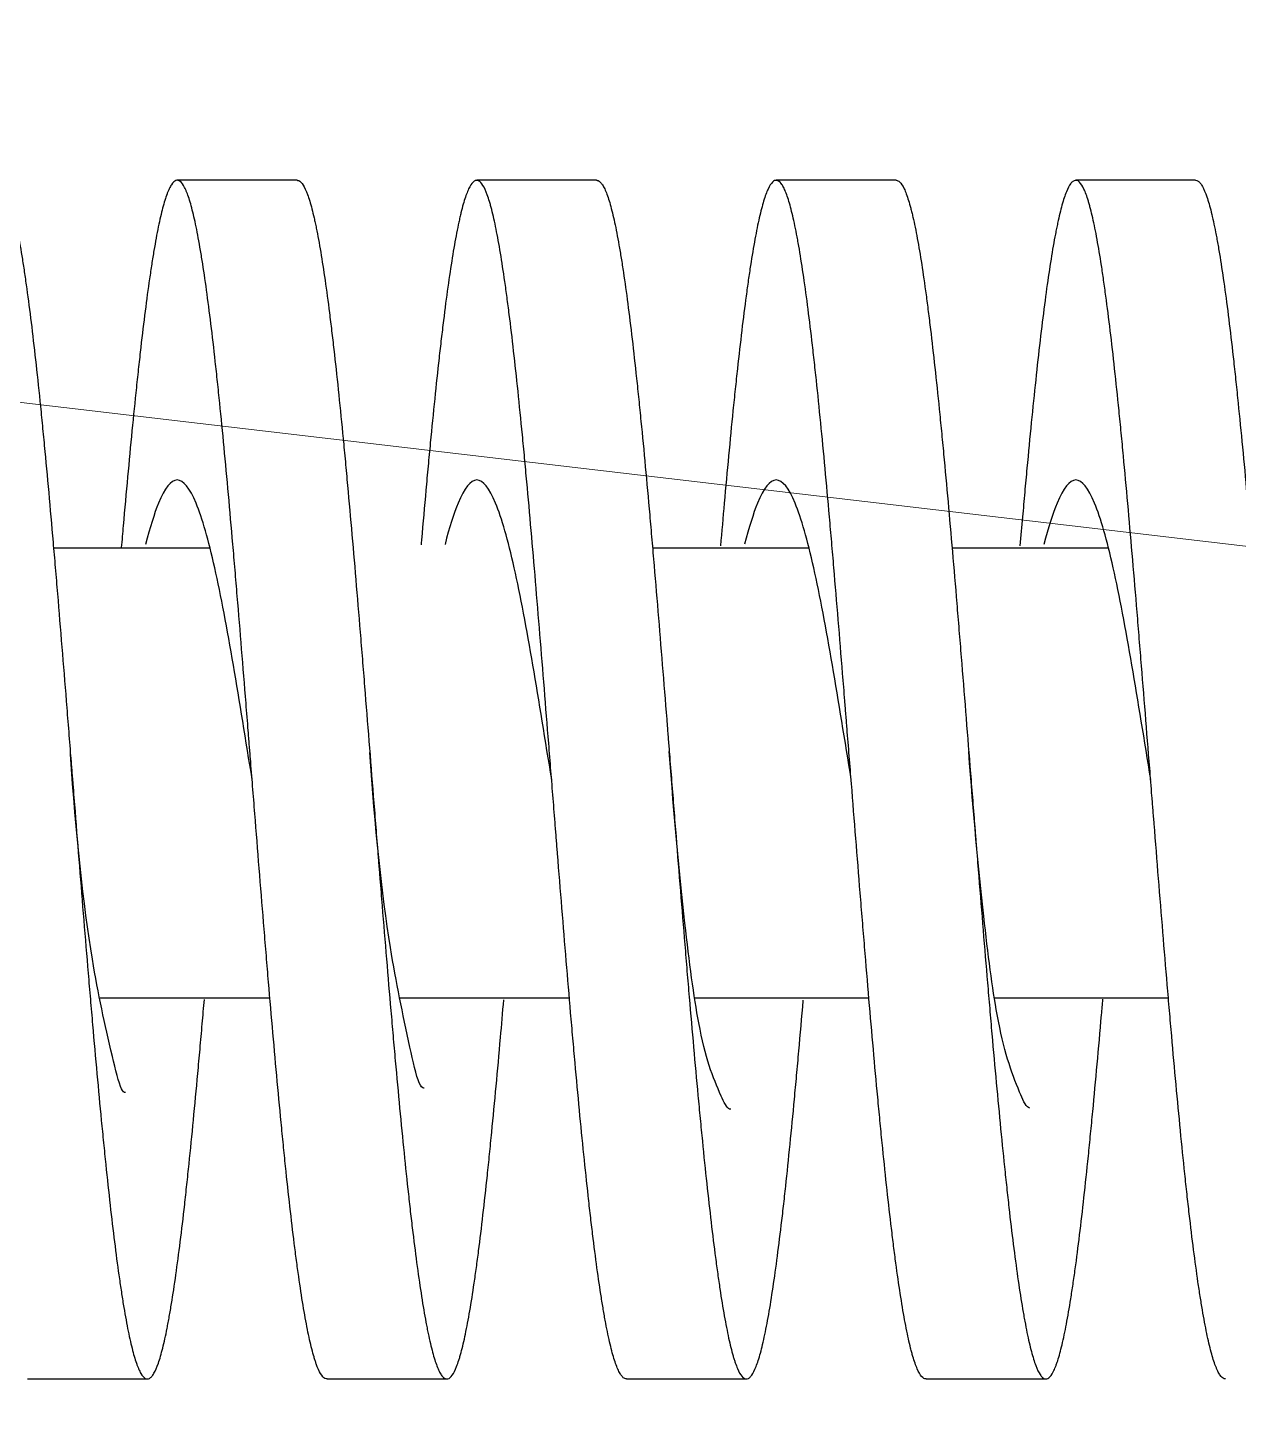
# Model space of a CAD drawing. Header units: millimetres. Extents: x 0 to 1749, y -46 to 1352.
# Drawn here: x 207.74 to 223.91, y 1000.57 to 1018.91 of the extents above; entities that cross this region are included whole.
import ezdxf

# ---------------------------------------------------------------- set-up
doc = ezdxf.new("R2010")
doc.units = ezdxf.units.MM
doc.layers.add('1', color=7, linetype='Continuous', true_color=0xffffff)
doc.styles.get("Standard").update_dxf_attribs({"font": 'SimSun.ttf', "height": 20})
doc.dimstyles.get("Standard").update_dxf_attribs({"dimtxt": 5, "dimasz": 0.18, "dimexe": 0.18, "dimexo": 0.0625, "dimgap": 0.09, "dimtad": 0, "dimtih": 1, "dimtoh": 1, "dimdec": 4, "dimzin": 0, "dimdsep": 46, "dimtxsty": 'Standard', "dimcen": 0.09, "dimclrt": 1, "dimadec": 0, "dimazin": 0, "dimtfac": 1, "dimtdec": 4, "dimtofl": 0, "dimtmove": 0, "dimatfit": 3, "dimfxl": 0, "dimtolj": 1, "dimtzin": 0, "dimarcsym": 0})

msp = doc.modelspace()

# ---------------------------------------------------------------- linework, layer by layer
at = {"layer": '1', "color": 7, "linetype": 'Continuous', "lineweight": 30}
for p, q in [((211.33982, 1016.86714), (209.7388, 1016.86714)), ((215.33972, 1016.86714), (213.7387, 1016.86714)), ((219.33959, 1016.86714), (217.73896, 1016.86714)), ((223.33984, 1016.86714), (221.73858, 1016.86714)), ((210.16398, 1011.95624), (208.08532, 1011.95624)), ((218.16441, 1011.95624), (216.08745, 1011.95624)), ((222.1642, 1011.95624), (220.08383, 1011.95624)), ((208.71121, 1005.95624), (210.97978, 1005.95624)), ((212.71782, 1005.95624), (214.97786, 1005.95624)), ((216.658, 1005.95624), (218.98021, 1005.95624)), ((220.65949, 1005.95624), (222.97659, 1005.95624)), ((207.73858, 1000.86714), (209.33986, 1000.86714)), ((211.73906, 1000.86714), (213.33951, 1000.86714)), ((215.73864, 1000.86714), (217.33991, 1000.86714)), ((219.73899, 1000.86714), (221.33957, 1000.86714))]:
    msp.add_line(p, q, dxfattribs=at)
for points, knots in [([(207.33942, 1016.86714), (207.35203, 1016.86722), (207.38405, 1016.85543), (207.41611, 1016.81334), (207.44543, 1016.75801), (207.45523, 1016.73672), (207.46998, 1016.70045), (207.47491, 1016.68762), (207.48476, 1016.66061), (207.48967, 1016.64643), (207.5142, 1016.57218), (207.5337, 1016.50212), (207.57262, 1016.34121), (207.59204, 1016.25036), (207.63096, 1016.04787), (207.65046, 1015.93623), (207.67498, 1015.78337), (207.67989, 1015.75213), (207.68974, 1015.6883), (207.69467, 1015.6557), (207.70942, 1015.5564), (207.71922, 1015.48802), (207.74854, 1015.27645), (207.78745, 1014.97727), (207.82631, 1014.64449), (207.8653, 1014.29478), (207.88486, 1014.11146), (207.9095, 1013.87139), (207.91442, 1013.82296), (207.92424, 1013.72545), (207.93896, 1013.57812), (207.9536, 1013.42763), (207.98285, 1013.1225), (208.0217, 1012.70458), (208.0606, 1012.26476), (208.08993, 1011.92656), (208.09972, 1011.81243), (208.11447, 1011.63912), (208.1194, 1011.58092), (208.12925, 1011.46416), (208.13417, 1011.40565), (208.15871, 1011.11248), (208.17821, 1010.87594), (208.21712, 1010.39897), (208.23654, 1010.15854), (208.27544, 1009.6738), (208.29494, 1009.42949), (208.31945, 1009.12163), (208.32437, 1009.05994), (208.33421, 1008.93629), (208.33914, 1008.87429), (208.3539, 1008.68883), (208.36371, 1008.56565), (208.39304, 1008.19753), (208.43196, 1007.71039), (208.4708, 1007.23055), (208.50977, 1006.75439), (208.52932, 1006.51816), (208.55395, 1006.22526), (208.55888, 1006.16687), (208.56871, 1006.05093), (208.58343, 1005.87805), (208.59809, 1005.70828), (208.62735, 1005.37281), (208.66621, 1004.93636), (208.7051, 1004.52143), (208.7344, 1004.21844), (208.74419, 1004.11881), (208.75893, 1003.97145), (208.76385, 1003.92265), (208.77371, 1003.82589), (208.77863, 1003.77805), (208.80318, 1003.54154), (208.82269, 1003.36091), (208.86162, 1003.01634), (208.90046, 1002.68848), (208.93943, 1002.39399), (208.96394, 1002.22061), (208.96885, 1002.18647), (208.97868, 1002.11927), (208.98361, 1002.08616), (208.99838, 1001.98892), (209.00819, 1001.92677), (209.03753, 1001.74823), (209.057, 1001.63972), (209.09589, 1001.44336), (209.11531, 1001.3555), (209.15428, 1001.20058), (209.17383, 1001.13352), (209.19844, 1001.0631), (209.20337, 1001.04969), (209.2132, 1001.02436), (209.22792, 1000.98853), (209.24258, 1000.95915), (209.27184, 1000.90884), (209.3107, 1000.86429), (209.34959, 1000.86434), (209.37889, 1000.88135), (209.38868, 1000.88985), (209.40341, 1000.90692), (209.40833, 1000.91333), (209.41819, 1000.92761), (209.42311, 1000.93545), (209.44767, 1000.97813), (209.46718, 1001.02333), (209.50611, 1001.13525), (209.52552, 1001.20197), (209.56443, 1001.35688), (209.58391, 1001.44506), (209.60842, 1001.56902), (209.61332, 1001.59449), (209.62316, 1001.64684), (209.62809, 1001.67374), (209.64286, 1001.75627), (209.65267, 1001.81366), (209.68203, 1001.99277), (209.72096, 1002.25008), (209.75979, 1002.54367), (209.79875, 1002.85549), (209.8183, 1003.02052), (209.8429, 1003.23855), (209.84784, 1003.28278), (209.85768, 1003.37197), (209.87241, 1003.50701), (209.88707, 1003.64574), (209.91634, 1003.92805), (209.95521, 1004.31739), (209.99408, 1004.73224), (210.02337, 1005.05307), (210.03316, 1005.16164), (210.04789, 1005.32695), (210.0528, 1005.38246), (210.06266, 1005.49432), (210.06759, 1005.55057), (210.08194, 1005.71524), (210.09134, 1005.82422), (210.10073, 1005.93391)], [0, 0, 0, 0, 0.01374984, 0.03496864, 0.03496864, 0.04557805, 0.04557805, 0.05088275, 0.05088275, 0.05618745, 0.05618745, 0.07740626, 0.07740626, 0.09862507, 0.09862507, 0.11984387, 0.11984387, 0.12514858, 0.12514858, 0.13045328, 0.13045328, 0.14106268, 0.14106268, 0.16228149, 0.1835003, 0.1835003, 0.2047191, 0.2047191, 0.21002381, 0.21002381, 0.21532851, 0.22593791, 0.22593791, 0.24715672, 0.26837553, 0.26837553, 0.27898493, 0.27898493, 0.28428963, 0.28428963, 0.28959433, 0.28959433, 0.31081314, 0.31081314, 0.33203195, 0.33203195, 0.35325076, 0.35325076, 0.35855546, 0.35855546, 0.36386016, 0.36386016, 0.37446957, 0.37446957, 0.39568837, 0.41690718, 0.41690718, 0.43812599, 0.43812599, 0.44343069, 0.44343069, 0.44873539, 0.4593448, 0.4593448, 0.4805636, 0.50178241, 0.50178241, 0.51239181, 0.51239181, 0.51769652, 0.51769652, 0.52300122, 0.52300122, 0.54422003, 0.54422003, 0.56543883, 0.58665764, 0.58665764, 0.59196234, 0.59196234, 0.59726704, 0.59726704, 0.60787645, 0.60787645, 0.62909526, 0.62909526, 0.65031406, 0.65031406, 0.67153287, 0.67153287, 0.67683757, 0.67683757, 0.68214227, 0.69275168, 0.69275168, 0.71397049, 0.73518929, 0.73518929, 0.7457987, 0.7457987, 0.7511034, 0.7511034, 0.7564081, 0.7564081, 0.77762691, 0.77762691, 0.79884572, 0.79884572, 0.82006452, 0.82006452, 0.82536923, 0.82536923, 0.83067393, 0.83067393, 0.84128333, 0.84128333, 0.86250214, 0.88372095, 0.88372095, 0.90493975, 0.90493975, 0.91024446, 0.91024446, 0.91554916, 0.92615856, 0.92615856, 0.94737737, 0.96859618, 0.96859618, 0.97920558, 0.97920558, 0.98451028, 0.98451028, 0.98981498, 0.98981498, 1, 1, 1, 1]), ([(211.73978, 1000.86715), (211.73054, 1000.86698), (211.72131, 1000.86933), (211.69258, 1000.88443), (211.65364, 1000.92728), (211.61463, 1001.01462), (211.59012, 1001.08341), (211.58521, 1001.09788), (211.57538, 1001.12826), (211.57045, 1001.14417), (211.55566, 1001.19404), (211.54585, 1001.22993), (211.51649, 1001.34535), (211.47759, 1001.5199), (211.43882, 1001.73492), (211.39993, 1001.97026), (211.38044, 1002.09809), (211.35589, 1002.27096), (211.35096, 1002.30624), (211.34113, 1002.37781), (211.3264, 1002.48672), (211.31174, 1002.60025), (211.28248, 1002.83336), (211.26304, 1002.99683), (211.22413, 1003.33967), (211.20466, 1003.51904), (211.17534, 1003.80018), (211.16555, 1003.8959), (211.15082, 1004.04257), (211.1459, 1004.09197), (211.13605, 1004.1918), (211.13111, 1004.24224), (211.10651, 1004.4957), (211.08698, 1004.70356), (211.04805, 1005.12914), (211.00925, 1005.5646), (210.97037, 1006.0197), (210.94104, 1006.36852), (210.93124, 1006.48605), (210.91156, 1006.72367), (210.90174, 1006.8429), (210.8724, 1007.20149), (210.83348, 1007.68227), (210.79462, 1008.16825), (210.75563, 1008.65682), (210.73606, 1008.9024), (210.71142, 1009.21104), (210.70648, 1009.27293), (210.69661, 1009.39649), (210.68182, 1009.58134), (210.66711, 1009.76477), (210.63776, 1010.12977), (210.59882, 1010.61147), (210.55994, 1011.08334), (210.53067, 1011.43351), (210.5209, 1011.5496), (210.5062, 1011.7228), (210.5013, 1011.78037), (210.49147, 1011.89519), (210.48654, 1011.95249), (210.46198, 1012.23674), (210.44247, 1012.458), (210.40359, 1012.88857), (210.36482, 1013.30721), (210.32592, 1013.70208), (210.29658, 1013.98913), (210.28676, 1014.08329), (210.27198, 1014.22221), (210.26705, 1014.26806), (210.25722, 1014.35853), (210.25231, 1014.4032), (210.2278, 1014.62374), (210.18878, 1014.95872), (210.1499, 1015.2587), (210.11094, 1015.54112), (210.09142, 1015.67355), (210.06686, 1015.82779), (210.06194, 1015.8581), (210.05209, 1015.91747), (210.03735, 1016.00445), (210.02269, 1016.08531), (209.99343, 1016.239), (209.95461, 1016.42253), (209.9158, 1016.56386), (209.88658, 1016.65386), (209.87681, 1016.68119), (209.86212, 1016.71811), (209.85721, 1016.72974), (209.84738, 1016.75164), (209.84245, 1016.76191), (209.81785, 1016.80959), (209.7983, 1016.83615), (209.75929, 1016.86678), (209.73982, 1016.87086), (209.70084, 1016.85668), (209.68133, 1016.83841), (209.65191, 1016.79393), (209.64208, 1016.77626), (209.62729, 1016.74538), (209.62235, 1016.73436), (209.6125, 1016.71099), (209.60758, 1016.69862), (209.58306, 1016.63339), (209.56356, 1016.57043), (209.52467, 1016.42344), (209.50527, 1016.3394), (209.46639, 1016.15023), (209.44691, 1016.04509), (209.4224, 1015.90011), (209.41749, 1015.87044), (209.40765, 1015.80972), (209.40273, 1015.77878), (209.38802, 1015.6843), (209.37825, 1015.61907), (209.34899, 1015.41677), (209.31015, 1015.12943), (209.27128, 1014.80743), (209.242, 1014.5528), (209.23222, 1014.46573), (209.21751, 1014.33179), (209.21259, 1014.28659), (209.20275, 1014.19507), (209.19781, 1014.14868), (209.17316, 1013.91473), (209.15359, 1013.72148), (209.11459, 1013.32321), (209.07573, 1012.91317), (209.03685, 1012.47976), (209.00887, 1012.16092), (209.00041, 1012.06363), (208.99193, 1011.96521)], [0, 0, 0, 0, 0.01006315, 0.01006315, 0.03138329, 0.05270344, 0.05270344, 0.05803347, 0.05803347, 0.06336351, 0.06336351, 0.07402358, 0.07402358, 0.09534372, 0.11666386, 0.11666386, 0.137984, 0.137984, 0.14331404, 0.14331404, 0.14864408, 0.15930415, 0.15930415, 0.18062429, 0.18062429, 0.20194443, 0.20194443, 0.2126045, 0.2126045, 0.21793454, 0.21793454, 0.22326457, 0.22326457, 0.24458472, 0.24458472, 0.26590486, 0.287225, 0.287225, 0.29788507, 0.29788507, 0.30854514, 0.30854514, 0.32986529, 0.35118543, 0.35118543, 0.37250557, 0.37250557, 0.37783561, 0.37783561, 0.38316564, 0.39382571, 0.39382571, 0.41514586, 0.436466, 0.436466, 0.44712607, 0.44712607, 0.4524561, 0.4524561, 0.45778614, 0.45778614, 0.47910628, 0.47910628, 0.50042642, 0.52174657, 0.52174657, 0.53240664, 0.53240664, 0.53773667, 0.53773667, 0.54306671, 0.54306671, 0.56438685, 0.58570699, 0.58570699, 0.60702714, 0.60702714, 0.61235717, 0.61235717, 0.61768721, 0.62834728, 0.62834728, 0.64966742, 0.67098756, 0.67098756, 0.68164763, 0.68164763, 0.68697767, 0.68697767, 0.69230771, 0.69230771, 0.71362785, 0.71362785, 0.73494799, 0.73494799, 0.75626813, 0.75626813, 0.7669282, 0.7669282, 0.77225824, 0.77225824, 0.77758828, 0.77758828, 0.79890842, 0.79890842, 0.82022856, 0.82022856, 0.8415487, 0.8415487, 0.84687874, 0.84687874, 0.85220877, 0.85220877, 0.86286885, 0.86286885, 0.88418899, 0.90550913, 0.90550913, 0.9161692, 0.9161692, 0.92149924, 0.92149924, 0.92682927, 0.92682927, 0.94814941, 0.94814941, 0.96946956, 0.9907897, 0.9907897, 1, 1, 1, 1]), ([(211.34018, 1016.86714), (211.34235, 1016.86712), (211.34451, 1016.86696), (211.3516, 1016.86599), (211.35653, 1016.86459), (211.38113, 1016.85404), (211.40066, 1016.83423), (211.43961, 1016.77256), (211.47844, 1016.68883), (211.51738, 1016.5612), (211.54675, 1016.44868), (211.55656, 1016.40837), (211.57135, 1016.34361), (211.57627, 1016.32136), (211.5861, 1016.27563), (211.59101, 1016.25214), (211.6155, 1016.13161), (211.65446, 1015.91901), (211.69329, 1015.66778), (211.73223, 1015.39717), (211.75175, 1015.25219), (211.77632, 1015.0585), (211.78124, 1015.0191), (211.7911, 1014.93921), (211.80585, 1014.81797), (211.82053, 1014.69253), (211.84982, 1014.43613), (211.88871, 1014.07961), (211.92758, 1013.69419), (211.95684, 1013.39417), (211.96661, 1013.29234), (211.98132, 1013.1368), (211.98623, 1013.08449), (211.99607, 1012.97893), (212.001, 1012.92562), (212.02561, 1012.65797), (212.04515, 1012.43969), (212.08411, 1011.9951), (212.12296, 1011.54246), (212.16189, 1011.07385), (212.19124, 1010.7163), (212.20105, 1010.5961), (212.21582, 1010.41425), (212.22075, 1010.35341), (212.23058, 1010.23184), (212.23549, 1010.17103), (212.25999, 1009.86691), (212.27947, 1009.62329), (212.31837, 1009.13544), (212.33779, 1008.89122), (212.37673, 1008.40216), (212.39624, 1008.15733), (212.4208, 1007.85092), (212.42572, 1007.7896), (212.43557, 1007.66699), (212.45033, 1007.48374), (212.46501, 1007.30248), (212.49431, 1006.94255), (212.53319, 1006.46957), (212.57206, 1006.01027), (212.60133, 1005.67098), (212.6111, 1005.55876), (212.6258, 1005.39174), (212.63071, 1005.33628), (212.64054, 1005.22582), (212.64548, 1005.17074), (212.67009, 1004.89752), (212.68964, 1004.68595), (212.7286, 1004.27641), (212.76744, 1003.88047), (212.80637, 1003.51157), (212.83572, 1003.24523), (212.84553, 1003.15818), (212.86029, 1003.03024), (212.86523, 1002.98802), (212.87506, 1002.90489), (212.87997, 1002.86393), (212.90448, 1002.66214), (212.92397, 1002.51027), (212.96287, 1002.2252), (212.98229, 1002.09202), (213.02121, 1001.84436), (213.04072, 1001.72989), (213.06527, 1001.59883), (213.07019, 1001.57322), (213.08005, 1001.52322), (213.08497, 1001.49889), (213.09972, 1001.42806), (213.10951, 1001.38364), (213.13882, 1001.25865), (213.17772, 1001.11398), (213.21657, 1001.01266), (213.24581, 1000.95307), (213.25558, 1000.93595), (213.27028, 1000.91444), (213.27518, 1000.90796), (213.28501, 1000.89641), (213.28994, 1000.89134), (213.31457, 1000.86955), (213.33412, 1000.8637), (213.3731, 1000.8744), (213.41195, 1000.90749), (213.45086, 1000.98507), (213.48019, 1001.06023), (213.49, 1001.08811), (213.50475, 1001.13427), (213.50969, 1001.1504), (213.51953, 1001.18395), (213.52444, 1001.20138), (213.54896, 1001.29181), (213.56845, 1001.37457), (213.60737, 1001.56042), (213.62679, 1001.6635), (213.66571, 1001.89001), (213.68521, 1002.01343), (213.70975, 1002.18074), (213.71466, 1002.21486), (213.72451, 1002.28441), (213.72944, 1002.31982), (213.74419, 1002.42747), (213.75398, 1002.50131), (213.7833, 1002.72896), (213.80275, 1002.88887), (213.84163, 1003.2247), (213.86106, 1003.40062), (213.89031, 1003.67661), (213.90008, 1003.77063), (213.91966, 1003.96277), (213.92949, 1004.06093), (213.95906, 1004.36141), (213.97861, 1004.56693), (214.0176, 1004.98797), (214.05163, 1005.3656), (214.08571, 1005.75847), (214.10039, 1005.92995)], [0, 0, 0, 0, 0.00233479, 0.00233479, 0.00764129, 0.00764129, 0.02886731, 0.02886731, 0.05009332, 0.07131934, 0.07131934, 0.08193235, 0.08193235, 0.08723885, 0.08723885, 0.09254536, 0.09254536, 0.11377137, 0.13499739, 0.13499739, 0.1562234, 0.1562234, 0.16152991, 0.16152991, 0.16683641, 0.17744942, 0.17744942, 0.19867544, 0.21990145, 0.21990145, 0.23051446, 0.23051446, 0.23582097, 0.23582097, 0.24112747, 0.24112747, 0.26235349, 0.26235349, 0.2835795, 0.30480552, 0.30480552, 0.31541853, 0.31541853, 0.32072503, 0.32072503, 0.32603153, 0.32603153, 0.34725755, 0.34725755, 0.36848357, 0.36848357, 0.38970958, 0.38970958, 0.39501609, 0.39501609, 0.40032259, 0.4109356, 0.4109356, 0.43216161, 0.45338763, 0.45338763, 0.46400064, 0.46400064, 0.46930714, 0.46930714, 0.47461365, 0.47461365, 0.49583966, 0.49583966, 0.51706568, 0.53829169, 0.53829169, 0.5489047, 0.5489047, 0.55421121, 0.55421121, 0.55951771, 0.55951771, 0.58074373, 0.58074373, 0.60196974, 0.60196974, 0.62319576, 0.62319576, 0.62850226, 0.62850226, 0.63380877, 0.63380877, 0.64442177, 0.64442177, 0.66564779, 0.68687381, 0.68687381, 0.69748681, 0.69748681, 0.70279332, 0.70279332, 0.70809982, 0.70809982, 0.72932584, 0.72932584, 0.75055185, 0.77177787, 0.77177787, 0.78239088, 0.78239088, 0.78769738, 0.78769738, 0.79300389, 0.79300389, 0.8142299, 0.8142299, 0.83545592, 0.83545592, 0.85668194, 0.85668194, 0.86198844, 0.86198844, 0.86729494, 0.86729494, 0.87790795, 0.87790795, 0.89913397, 0.89913397, 0.92035998, 0.92035998, 0.93097299, 0.93097299, 0.941586, 0.941586, 0.96281202, 0.96281202, 0.98403803, 1, 1, 1, 1]), ([(215.73866, 1000.86714), (215.72462, 1000.86719), (215.71055, 1000.87306), (215.68663, 1000.89298), (215.6768, 1000.90399), (215.662, 1000.92486), (215.65706, 1000.93255), (215.6472, 1000.9493), (215.64228, 1000.95837), (215.61772, 1001.00715), (215.59821, 1001.05716), (215.55928, 1001.1786), (215.53987, 1001.25004), (215.50097, 1001.41438), (215.48149, 1001.50728), (215.45698, 1001.63718), (215.45207, 1001.66385), (215.44223, 1001.71859), (215.43731, 1001.7466), (215.4226, 1001.83232), (215.41282, 1001.8918), (215.38356, 1002.07712), (215.34473, 1002.34255), (215.3059, 1002.64406), (215.27665, 1002.88385), (215.26688, 1002.96605), (215.25218, 1003.09283), (215.24727, 1003.13566), (215.23743, 1003.2225), (215.2325, 1003.26655), (215.20784, 1003.48925), (215.18826, 1003.67401), (215.14923, 1004.05627), (215.11035, 1004.45129), (215.07145, 1004.8716), (215.04214, 1005.19648), (215.03235, 1005.30639), (215.01761, 1005.4737), (215.01268, 1005.52995), (215.00285, 1005.64275), (214.99794, 1005.69934), (214.97346, 1005.98322), (214.954, 1006.21333), (214.91514, 1006.67939), (214.89575, 1006.91533), (214.85687, 1007.39305), (214.83738, 1007.63483), (214.81284, 1007.94078), (214.80792, 1008.00215), (214.79807, 1008.12528), (214.79313, 1008.187), (214.77837, 1008.37177), (214.76856, 1008.49473), (214.73919, 1008.86298), (214.71969, 1009.10764), (214.68071, 1009.5953), (214.66124, 1009.83829), (214.62218, 1010.32258), (214.60258, 1010.56392), (214.56313, 1011.04467), (214.54357, 1011.28038), (214.5046, 1011.74277), (214.4658, 1012.19612), (214.42696, 1012.63154), (214.39769, 1012.95124), (214.38791, 1013.05667), (214.37318, 1013.21306), (214.36826, 1013.26497), (214.35843, 1013.3678), (214.35352, 1013.41872), (214.32902, 1013.67088), (214.30953, 1013.86476), (214.27062, 1014.23724), (214.25119, 1014.41584), (214.21224, 1014.75772), (214.19271, 1014.92102), (214.16816, 1015.11533), (214.16324, 1015.15371), (214.15339, 1015.22946), (214.14845, 1015.26685), (214.13368, 1015.37696), (214.12387, 1015.4478), (214.09453, 1015.65275), (214.05563, 1015.90587), (214.01683, 1016.11939), (213.9779, 1016.31295), (213.95837, 1016.39974), (213.93378, 1016.49533), (213.92886, 1016.51376), (213.91905, 1016.54915), (213.90435, 1016.6001), (213.88972, 1016.64467), (213.8605, 1016.72544), (213.82167, 1016.81081), (213.78274, 1016.85198), (213.75338, 1016.86601), (213.74356, 1016.86788), (213.72879, 1016.86638), (213.72385, 1016.86517), (213.71397, 1016.8613), (213.70904, 1016.85865), (213.68444, 1016.84187), (213.66488, 1016.81716), (213.62589, 1016.74577), (213.60644, 1016.69909), (213.5675, 1016.58376), (213.54801, 1016.51513), (213.52351, 1016.41528), (213.5186, 1016.3946), (213.50877, 1016.35183), (213.50384, 1016.32971), (213.4891, 1016.26152), (213.47931, 1016.21356), (213.45001, 1016.06234), (213.41116, 1015.84112), (213.37238, 1015.58146), (213.33346, 1015.30244), (213.31393, 1015.15326), (213.28931, 1014.9543), (213.28438, 1014.91392), (213.27455, 1014.83231), (213.25982, 1014.70851), (213.24516, 1014.58056), (213.21587, 1014.31922), (213.17695, 1013.95627), (213.13802, 1013.56464), (213.10871, 1013.26), (213.09891, 1013.15663), (213.08418, 1012.99879), (213.07926, 1012.9457), (213.06941, 1012.83866), (213.06449, 1012.78488), (213.03995, 1012.51472), (213.02046, 1012.29454), (212.999, 1012.0471), (212.99698, 1012.02374), (212.99496, 1012.00035)], [0, 0, 0, 0, 0.01537689, 0.01537689, 0.02605517, 0.02605517, 0.03139431, 0.03139431, 0.03673345, 0.03673345, 0.05809002, 0.05809002, 0.07944658, 0.07944658, 0.10080315, 0.10080315, 0.10614229, 0.10614229, 0.11148143, 0.11148143, 0.12215972, 0.12215972, 0.14351628, 0.16487285, 0.16487285, 0.17555113, 0.17555113, 0.18089027, 0.18089027, 0.18622942, 0.18622942, 0.20758598, 0.20758598, 0.22894255, 0.25029912, 0.25029912, 0.2609774, 0.2609774, 0.26631654, 0.26631654, 0.27165568, 0.27165568, 0.29301225, 0.29301225, 0.31436881, 0.31436881, 0.33572538, 0.33572538, 0.34106452, 0.34106452, 0.34640366, 0.34640366, 0.35708195, 0.35708195, 0.37843851, 0.37843851, 0.39979508, 0.39979508, 0.42115165, 0.42115165, 0.44250821, 0.44250821, 0.46386478, 0.48522135, 0.48522135, 0.49589963, 0.49589963, 0.50123877, 0.50123877, 0.50657791, 0.50657791, 0.52793448, 0.52793448, 0.54929105, 0.54929105, 0.57064761, 0.57064761, 0.57598675, 0.57598675, 0.58132589, 0.58132589, 0.59200418, 0.59200418, 0.61336074, 0.63471731, 0.63471731, 0.65607388, 0.65607388, 0.66141302, 0.66141302, 0.66675216, 0.67743044, 0.67743044, 0.69878701, 0.72014358, 0.72014358, 0.73082186, 0.73082186, 0.736161, 0.736161, 0.74150014, 0.74150014, 0.76285671, 0.76285671, 0.78421328, 0.78421328, 0.80556984, 0.80556984, 0.81090898, 0.81090898, 0.81624813, 0.81624813, 0.82692641, 0.82692641, 0.84828297, 0.86963954, 0.86963954, 0.89099611, 0.89099611, 0.89633525, 0.89633525, 0.90167439, 0.91235267, 0.91235267, 0.93370924, 0.95506581, 0.95506581, 0.96574409, 0.96574409, 0.97108323, 0.97108323, 0.97642237, 0.97642237, 0.99777894, 0.99777894, 1, 1, 1, 1]), ([(215.33986, 1016.86714), (215.34173, 1016.86714), (215.34359, 1016.86703), (215.3649, 1016.86461), (215.38435, 1016.85124), (215.41365, 1016.81418), (215.42344, 1016.79899), (215.43818, 1016.77187), (215.44311, 1016.7621), (215.45296, 1016.74113), (215.45788, 1016.72995), (215.48242, 1016.67068), (215.50193, 1016.6124), (215.54086, 1016.47468), (215.56028, 1016.39524), (215.59919, 1016.21525), (215.61868, 1016.11469), (215.64319, 1015.97549), (215.6481, 1015.94697), (215.65793, 1015.88857), (215.66287, 1015.85865), (215.67763, 1015.7672), (215.68744, 1015.70397), (215.71678, 1015.50759), (215.7557, 1015.22799), (215.79454, 1014.91351), (215.83352, 1014.58149), (215.85307, 1014.40671), (215.87768, 1014.17693), (215.88262, 1014.1304), (215.89245, 1014.03671), (215.90717, 1013.89503), (215.92183, 1013.74993), (215.95109, 1013.45525), (215.98995, 1013.05041), (216.02884, 1012.62197), (216.05814, 1012.29167), (216.06793, 1012.18008), (216.08266, 1012.0104), (216.08758, 1011.95346), (216.09744, 1011.83881), (216.10236, 1011.7813), (216.12693, 1011.49302), (216.14644, 1011.25989), (216.18537, 1010.78877), (216.20479, 1010.55077), (216.24368, 1010.06995), (216.26316, 1009.82711), (216.28766, 1009.52049), (216.29257, 1009.45901), (216.3024, 1009.33573), (216.30733, 1009.27386), (216.3221, 1009.08839), (216.33192, 1008.96508), (216.36127, 1008.59619), (216.40021, 1008.10705), (216.43905, 1007.62326), (216.478, 1007.14217), (216.49754, 1006.90297), (216.52214, 1006.60573), (216.52708, 1006.54632), (216.53691, 1006.42829), (216.55165, 1006.2522), (216.56631, 1006.07896), (216.59558, 1005.73624), (216.63446, 1005.28927), (216.67334, 1004.86206), (216.70262, 1004.54918), (216.71241, 1004.44614), (216.72713, 1004.2935), (216.73205, 1004.24294), (216.7419, 1004.14246), (216.74683, 1004.09263), (216.7714, 1003.84632), (216.79092, 1003.65751), (216.82986, 1003.29594), (216.8687, 1002.95042), (216.90766, 1002.63689), (216.93215, 1002.45117), (216.93705, 1002.41453), (216.94688, 1002.3423), (216.9518, 1002.30668), (216.96658, 1002.20156), (216.9764, 1002.13412), (217.00576, 1001.93956), (217.0447, 1001.70083), (217.08355, 1001.50263), (217.12251, 1001.32481), (217.14204, 1001.24608), (217.16663, 1001.16079), (217.17157, 1001.14437), (217.18141, 1001.113), (217.19614, 1001.06812), (217.21081, 1001.02967), (217.24008, 1000.96122), (217.27895, 1000.89244), (217.31782, 1000.86811), (217.34711, 1000.86674), (217.35689, 1000.86911), (217.37161, 1000.87695), (217.37653, 1000.88028), (217.38638, 1000.88838), (217.39131, 1000.89316), (217.41589, 1000.92055), (217.43541, 1000.95368), (217.47435, 1001.04174), (217.51319, 1001.1516), (217.55214, 1001.30487), (217.58152, 1001.43645), (217.59134, 1001.48309), (217.61106, 1001.58202), (217.62088, 1001.63393), (217.65026, 1001.79684), (217.68921, 1002.03316), (217.72804, 1002.30688), (217.76698, 1002.59938), (217.78651, 1002.75502), (217.81109, 1002.96164), (217.81602, 1003.00362), (217.82587, 1003.08851), (217.84062, 1003.21717), (217.85529, 1003.34976), (217.88458, 1003.62011), (217.92346, 1003.99431), (217.96232, 1004.39562), (217.9916, 1004.70688), (218.00137, 1004.81235), (218.01609, 1004.97317), (218.021, 1005.02721), (218.03084, 1005.13618), (218.03578, 1005.19114), (218.06037, 1005.46671), (218.07991, 1005.69076), (218.09954, 1005.92009), (218.0997, 1005.92191), (218.09985, 1005.92373)], [0, 0, 0, 0, 0.00203817, 0.00203817, 0.02326778, 0.02326778, 0.03388259, 0.03388259, 0.03919, 0.03919, 0.0444974, 0.0444974, 0.06572702, 0.06572702, 0.08695663, 0.08695663, 0.10818625, 0.10818625, 0.11349365, 0.11349365, 0.11880106, 0.11880106, 0.12941587, 0.12941587, 0.15064548, 0.1718751, 0.1718751, 0.19310472, 0.19310472, 0.19841212, 0.19841212, 0.20371953, 0.21433433, 0.21433433, 0.23556395, 0.25679357, 0.25679357, 0.26740838, 0.26740838, 0.27271578, 0.27271578, 0.27802319, 0.27802319, 0.2992528, 0.2992528, 0.32048242, 0.32048242, 0.34171204, 0.34171204, 0.34701944, 0.34701944, 0.35232684, 0.35232684, 0.36294165, 0.36294165, 0.38417127, 0.40540089, 0.40540089, 0.4266305, 0.4266305, 0.43193791, 0.43193791, 0.43724531, 0.44786012, 0.44786012, 0.46908974, 0.49031935, 0.49031935, 0.50093416, 0.50093416, 0.50624157, 0.50624157, 0.51154897, 0.51154897, 0.53277859, 0.53277859, 0.55400821, 0.57523782, 0.57523782, 0.58054523, 0.58054523, 0.58585263, 0.58585263, 0.59646744, 0.59646744, 0.61769706, 0.63892667, 0.63892667, 0.66015629, 0.66015629, 0.66546369, 0.66546369, 0.6707711, 0.68138591, 0.68138591, 0.70261552, 0.72384514, 0.72384514, 0.73445995, 0.73445995, 0.73976735, 0.73976735, 0.74507476, 0.74507476, 0.76630437, 0.76630437, 0.78753399, 0.80876361, 0.80876361, 0.81937842, 0.81937842, 0.82999322, 0.82999322, 0.85122284, 0.87245246, 0.87245246, 0.89368208, 0.89368208, 0.89898948, 0.89898948, 0.90429688, 0.91491169, 0.91491169, 0.93614131, 0.95737093, 0.95737093, 0.96798573, 0.96798573, 0.97329314, 0.97329314, 0.97860054, 0.97860054, 0.99983016, 0.99983016, 1, 1, 1, 1]), ([(219.73884, 1000.86714), (219.71916, 1000.86715), (219.6996, 1000.87855), (219.66057, 1000.92354), (219.64112, 1000.95713), (219.60215, 1001.04644), (219.58265, 1001.10217), (219.55814, 1001.18599), (219.55323, 1001.20347), (219.5434, 1001.23985), (219.53847, 1001.25878), (219.5237, 1001.31751), (219.5139, 1001.35924), (219.48458, 1001.49201), (219.44572, 1001.68919), (219.40695, 1001.92596), (219.36804, 1002.18263), (219.34853, 1002.32091), (219.32394, 1002.5066), (219.31901, 1002.54439), (219.30918, 1002.62087), (219.29446, 1002.73706), (219.2798, 1002.85765), (219.25053, 1003.10461), (219.23108, 1003.27693), (219.19215, 1003.63679), (219.17268, 1003.82433), (219.14336, 1004.11718), (219.13356, 1004.21673), (219.11883, 1004.369), (219.11391, 1004.42025), (219.10405, 1004.52373), (219.09912, 1004.57582), (219.07456, 1004.83759), (219.05506, 1005.05161), (219.01616, 1005.48863), (218.99677, 1005.71162), (218.95793, 1006.16652), (218.93848, 1006.39844), (218.91402, 1006.69404), (218.90912, 1006.75344), (218.8993, 1006.87283), (218.89438, 1006.93288), (218.87962, 1007.11338), (218.86982, 1007.23393), (218.84048, 1007.5962), (218.80155, 1008.08089), (218.76265, 1008.56882), (218.72361, 1009.05836), (218.70402, 1009.30393), (218.67936, 1009.61193), (218.67442, 1009.67364), (218.66455, 1009.79656), (218.64979, 1009.98036), (218.6351, 1010.16246), (218.60578, 1010.52445), (218.56688, 1011.00118), (218.52801, 1011.46617), (218.49875, 1011.81043), (218.48898, 1011.92444), (218.47427, 1012.09432), (218.46936, 1012.15076), (218.45953, 1012.26324), (218.45461, 1012.31922), (218.43007, 1012.59675), (218.41059, 1012.81222), (218.37171, 1013.23042), (218.33294, 1013.63587), (218.294, 1014.01589), (218.26951, 1014.24528), (218.2646, 1014.29075), (218.25477, 1014.38086), (218.24984, 1014.42554), (218.23505, 1014.55814), (218.22522, 1014.64418), (218.19581, 1014.89538), (218.15681, 1015.21186), (218.11795, 1015.49216), (218.079, 1015.75429), (218.05948, 1015.87627), (218.03491, 1016.01702), (218.02998, 1016.04462), (218.02015, 1016.0984), (218.00543, 1016.17699), (217.99078, 1016.24938), (217.96155, 1016.38601), (217.92274, 1016.54654), (217.88391, 1016.66427), (217.85465, 1016.73631), (217.84488, 1016.75761), (217.83016, 1016.78543), (217.82525, 1016.79401), (217.8154, 1016.80978), (217.81047, 1016.81696), (217.78587, 1016.84922), (217.76632, 1016.86348), (217.72729, 1016.86957), (217.68835, 1016.85323), (217.64931, 1016.79225), (217.61989, 1016.72941), (217.61006, 1016.70561), (217.59032, 1016.65218), (217.58049, 1016.62275), (217.5511, 1016.52654), (217.51216, 1016.37709), (217.47338, 1016.18624), (217.4345, 1015.97461), (217.41501, 1015.85841), (217.39048, 1015.6998), (217.38555, 1015.66736), (217.37572, 1015.60135), (217.361, 1015.50071), (217.34634, 1015.39521), (217.31709, 1015.17786), (217.27823, 1014.87114), (217.23933, 1014.53103), (217.21002, 1014.26328), (217.20023, 1014.17191), (217.1855, 1014.03165), (217.18058, 1013.98435), (217.17073, 1013.88868), (217.16579, 1013.84027), (217.14117, 1013.59668), (217.12162, 1013.39619), (217.08266, 1012.9843), (217.04663, 1012.59195), (217.01055, 1012.18093), (216.99384, 1011.98733)], [0, 0, 0, 0, 0.02134198, 0.02134198, 0.04268397, 0.04268397, 0.06402595, 0.06402595, 0.06936145, 0.06936145, 0.07469694, 0.07469694, 0.08536794, 0.08536794, 0.10670992, 0.12805191, 0.12805191, 0.14939389, 0.14939389, 0.15472939, 0.15472939, 0.16006488, 0.17073587, 0.17073587, 0.19207786, 0.19207786, 0.21341984, 0.21341984, 0.22409083, 0.22409083, 0.22942633, 0.22942633, 0.23476183, 0.23476183, 0.25610381, 0.25610381, 0.27744579, 0.27744579, 0.29878778, 0.29878778, 0.30412327, 0.30412327, 0.30945877, 0.30945877, 0.32012976, 0.32012976, 0.34147175, 0.36281373, 0.36281373, 0.38415572, 0.38415572, 0.38949121, 0.38949121, 0.39482671, 0.4054977, 0.4054977, 0.42683968, 0.44818167, 0.44818167, 0.45885266, 0.45885266, 0.46418816, 0.46418816, 0.46952365, 0.46952365, 0.49086564, 0.49086564, 0.51220762, 0.53354961, 0.53354961, 0.5388851, 0.5388851, 0.5442206, 0.5442206, 0.55489159, 0.55489159, 0.57623357, 0.59757556, 0.59757556, 0.61891754, 0.61891754, 0.62425304, 0.62425304, 0.62958853, 0.64025953, 0.64025953, 0.66160151, 0.68294349, 0.68294349, 0.69361449, 0.69361449, 0.69894998, 0.69894998, 0.70428548, 0.70428548, 0.72562746, 0.72562746, 0.74696945, 0.76831143, 0.76831143, 0.77898242, 0.77898242, 0.78965342, 0.78965342, 0.8109954, 0.83233738, 0.83233738, 0.85367937, 0.85367937, 0.85901486, 0.85901486, 0.86435036, 0.87502135, 0.87502135, 0.89636334, 0.91770532, 0.91770532, 0.92837631, 0.92837631, 0.93371181, 0.93371181, 0.9390473, 0.9390473, 0.96038929, 0.96038929, 0.98173127, 1, 1, 1, 1]), ([(219.33956, 1016.86714), (219.3559, 1016.8672), (219.37216, 1016.85934), (219.40785, 1016.82509), (219.44669, 1016.76545), (219.48561, 1016.6616), (219.51496, 1016.56683), (219.52476, 1016.53242), (219.53953, 1016.47649), (219.54446, 1016.45712), (219.5543, 1016.41714), (219.55921, 1016.39651), (219.58372, 1016.29019), (219.60321, 1016.19498), (219.64212, 1015.98477), (219.66154, 1015.86975), (219.70046, 1015.6199), (219.71997, 1015.48505), (219.74452, 1015.30377), (219.74943, 1015.26687), (219.75929, 1015.19179), (219.76421, 1015.1537), (219.77895, 1015.03803), (219.78874, 1014.95895), (219.81805, 1014.71591), (219.8375, 1014.54617), (219.87639, 1014.19149), (219.89582, 1014.00656), (219.92507, 1013.71767), (219.93484, 1013.61945), (219.94953, 1013.46921), (219.95444, 1013.41864), (219.96426, 1013.31652), (219.96919, 1013.26492), (219.99382, 1013.00507), (220.01337, 1012.79256), (220.05235, 1012.35857), (220.07178, 1012.13709), (220.11066, 1011.68524), (220.13012, 1011.45486), (220.15946, 1011.10253), (220.16926, 1010.98395), (220.18402, 1010.80435), (220.18895, 1010.74414), (220.19879, 1010.62371), (220.2037, 1010.56344), (220.22822, 1010.26185), (220.24771, 1010.01975), (220.28661, 1009.53396), (220.30603, 1009.29026), (220.34495, 1008.80129), (220.36446, 1008.55601), (220.389, 1008.24841), (220.39391, 1008.18683), (220.40376, 1008.06359), (220.40869, 1008.00198), (220.42344, 1007.81793), (220.43323, 1007.69599), (220.46255, 1007.33242), (220.50144, 1006.85364), (220.5403, 1006.38666), (220.56955, 1006.0409), (220.57931, 1005.92639), (220.5989, 1005.69889), (220.60873, 1005.58584), (220.6383, 1005.24936), (220.65786, 1005.03165), (220.69685, 1004.60905), (220.73569, 1004.19926), (220.7746, 1003.81492), (220.80393, 1003.53637), (220.81373, 1003.44514), (220.82848, 1003.31077), (220.83341, 1003.26634), (220.84326, 1003.17867), (220.84817, 1003.13542), (220.87271, 1002.9221), (220.89221, 1002.76073), (220.93112, 1002.45614), (220.95054, 1002.31291), (220.98945, 1002.0446), (221.00894, 1001.91952), (221.03347, 1001.77481), (221.03839, 1001.74644), (221.04823, 1001.6909), (221.05317, 1001.66372), (221.06792, 1001.58436), (221.07772, 1001.53423), (221.10705, 1001.39201), (221.14597, 1001.22417), (221.18481, 1001.09916), (221.22379, 1000.99573), (221.24335, 1000.95481), (221.26799, 1000.91762), (221.27291, 1000.91091), (221.28273, 1000.89892), (221.29744, 1000.88311), (221.31209, 1000.87373), (221.34134, 1000.86342), (221.3802, 1000.87217), (221.4191, 1000.92553), (221.44841, 1000.98255), (221.45821, 1001.0044), (221.47295, 1001.0415), (221.47788, 1001.0546), (221.48773, 1001.08219), (221.49264, 1001.09666), (221.51718, 1001.17234), (221.53668, 1001.24352), (221.57561, 1001.40662), (221.59503, 1001.49854), (221.63395, 1001.70309), (221.65344, 1001.81572), (221.67796, 1001.96977), (221.68287, 1002.00125), (221.69271, 1002.06554), (221.69764, 1002.09839), (221.7124, 1002.19847), (221.7222, 1002.26736), (221.75153, 1002.4804), (221.79044, 1002.78146), (221.8293, 1003.1159), (221.86828, 1003.46713), (221.88783, 1003.65115), (221.91246, 1003.89202), (221.91739, 1003.94068), (221.92722, 1004.03858), (221.94194, 1004.18649), (221.95659, 1004.33752), (221.98584, 1004.64369), (222.02469, 1005.06283), (222.06359, 1005.50358), (222.08908, 1005.7981), (222.09503, 1005.86726), (222.10099, 1005.93694)], [0, 0, 0, 0, 0.01765105, 0.01765105, 0.03886626, 0.06008147, 0.06008147, 0.07068907, 0.07068907, 0.07599287, 0.07599287, 0.08129667, 0.08129667, 0.10251188, 0.10251188, 0.12372709, 0.12372709, 0.14494229, 0.14494229, 0.1502461, 0.1502461, 0.1555499, 0.1555499, 0.1661575, 0.1661575, 0.18737271, 0.18737271, 0.20858791, 0.20858791, 0.21919552, 0.21919552, 0.22449932, 0.22449932, 0.22980312, 0.22980312, 0.25101833, 0.25101833, 0.27223353, 0.27223353, 0.29344874, 0.29344874, 0.30405634, 0.30405634, 0.30936015, 0.30936015, 0.31466395, 0.31466395, 0.33587916, 0.33587916, 0.35709436, 0.35709436, 0.37830957, 0.37830957, 0.38361337, 0.38361337, 0.38891717, 0.38891717, 0.39952478, 0.39952478, 0.42073998, 0.44195519, 0.44195519, 0.45256279, 0.45256279, 0.4631704, 0.4631704, 0.4843856, 0.4843856, 0.50560081, 0.52681602, 0.52681602, 0.53742362, 0.53742362, 0.54272742, 0.54272742, 0.54803122, 0.54803122, 0.56924643, 0.56924643, 0.59046164, 0.59046164, 0.61167684, 0.61167684, 0.61698065, 0.61698065, 0.62228445, 0.62228445, 0.63289205, 0.63289205, 0.65410726, 0.67532246, 0.67532246, 0.69653767, 0.69653767, 0.70184147, 0.70184147, 0.70714528, 0.71775288, 0.71775288, 0.73896809, 0.76018329, 0.76018329, 0.7707909, 0.7707909, 0.7760947, 0.7760947, 0.7813985, 0.7813985, 0.80261371, 0.80261371, 0.82382891, 0.82382891, 0.84504412, 0.84504412, 0.85034792, 0.85034792, 0.85565172, 0.85565172, 0.86625933, 0.86625933, 0.88747453, 0.90868974, 0.90868974, 0.92990495, 0.92990495, 0.93520875, 0.93520875, 0.94051255, 0.95112015, 0.95112015, 0.97233536, 0.99355057, 0.99355057, 1, 1, 1, 1]), ([(223.73847, 1000.86714), (223.73332, 1000.86718), (223.72818, 1000.868), (223.70354, 1000.87566), (223.68402, 1000.8929), (223.65459, 1000.93585), (223.64476, 1000.95303), (223.62995, 1000.98315), (223.62502, 1000.99391), (223.61517, 1001.01676), (223.61026, 1001.02887), (223.58574, 1001.0928), (223.56625, 1001.15475), (223.52736, 1001.29975), (223.50796, 1001.38281), (223.46907, 1001.57011), (223.44958, 1001.67434), (223.42506, 1001.81825), (223.42014, 1001.84774), (223.41031, 1001.90798), (223.39558, 1002.00006), (223.38093, 1002.09721), (223.35168, 1002.29814), (223.31284, 1002.58375), (223.27398, 1002.90423), (223.24469, 1003.15781), (223.23491, 1003.24454), (223.22018, 1003.378), (223.21527, 1003.42305), (223.20542, 1003.51427), (223.20048, 1003.56051), (223.17584, 1003.79349), (223.15627, 1003.98602), (223.11728, 1004.38299), (223.07843, 1004.79187), (223.03953, 1005.22441), (223.01022, 1005.55785), (223.00042, 1005.67051), (222.98567, 1005.84179), (222.98074, 1005.89926), (222.97093, 1006.01435), (222.96603, 1006.07205), (222.94156, 1006.36135), (222.92211, 1006.5953), (222.88326, 1007.06807), (222.86386, 1007.30689), (222.82494, 1007.78941), (222.80543, 1008.03311), (222.78084, 1008.34085), (222.77592, 1008.40256), (222.76605, 1008.52628), (222.75126, 1008.71161), (222.73655, 1008.89618), (222.70718, 1009.26432), (222.66818, 1009.75249), (222.62925, 1010.23536), (222.59995, 1010.59551), (222.59017, 1010.71522), (222.57546, 1010.89428), (222.57055, 1010.95388), (222.56072, 1011.0729), (222.55579, 1011.13241), (222.53117, 1011.42843), (222.51164, 1011.66013), (222.47271, 1012.11361), (222.43393, 1012.55717), (222.39508, 1012.981), (222.36578, 1013.29133), (222.35599, 1013.39351), (222.34125, 1013.54485), (222.33632, 1013.59501), (222.32649, 1013.69416), (222.32159, 1013.74322), (222.29709, 1013.98595), (222.2776, 1014.17196), (222.23867, 1014.52799), (222.21923, 1014.69801), (222.18025, 1015.02203), (222.16072, 1015.17604), (222.13616, 1015.35826), (222.13124, 1015.39419), (222.12138, 1015.465), (222.11645, 1015.49982), (222.1017, 1015.6022), (222.09191, 1015.66784), (222.06261, 1015.85705), (222.02374, 1016.08877), (221.98494, 1016.28003), (221.95574, 1016.40815), (221.94598, 1016.4483), (221.93131, 1016.50463), (221.92641, 1016.52275), (221.9166, 1016.5577), (221.91168, 1016.57453), (221.88708, 1016.6552), (221.86755, 1016.70816), (221.82859, 1016.7917), (221.78973, 1016.85284), (221.75075, 1016.86953), (221.72135, 1016.86507), (221.71152, 1016.86076), (221.69673, 1016.84995), (221.69178, 1016.84562), (221.68192, 1016.83555), (221.67699, 1016.82981), (221.65241, 1016.79763), (221.63288, 1016.76074), (221.59392, 1016.6652), (221.57449, 1016.60656), (221.53557, 1016.46753), (221.51608, 1016.38713), (221.49157, 1016.27268), (221.48666, 1016.24909), (221.47683, 1016.2005), (221.4719, 1016.17552), (221.45718, 1016.09883), (221.4474, 1016.04528), (221.41813, 1015.87748), (221.3793, 1015.63475), (221.3405, 1015.35462), (221.30154, 1015.05563), (221.28197, 1014.89668), (221.24252, 1014.55943), (221.22294, 1014.38372), (221.1839, 1014.0186), (221.14499, 1013.63977), (221.10607, 1013.23379), (221.07675, 1012.91895), (221.06696, 1012.81228), (221.05222, 1012.64963), (221.04729, 1012.5949), (221.03745, 1012.48498), (221.03254, 1012.42979), (221.01635, 1012.24671), (221.0051, 1012.11786), (220.99388, 1011.98784)], [0, 0, 0, 0, 0.00563624, 0.00563624, 0.02698551, 0.02698551, 0.03766015, 0.03766015, 0.04299747, 0.04299747, 0.04833479, 0.04833479, 0.06968406, 0.06968406, 0.09103333, 0.09103333, 0.11238261, 0.11238261, 0.11771993, 0.11771993, 0.12305724, 0.13373188, 0.13373188, 0.15508115, 0.17643043, 0.17643043, 0.18710506, 0.18710506, 0.19244238, 0.19244238, 0.1977797, 0.1977797, 0.21912897, 0.21912897, 0.24047825, 0.26182752, 0.26182752, 0.27250216, 0.27250216, 0.27783948, 0.27783948, 0.2831768, 0.2831768, 0.30452607, 0.30452607, 0.32587534, 0.32587534, 0.34722462, 0.34722462, 0.35256193, 0.35256193, 0.35789925, 0.36857389, 0.36857389, 0.38992316, 0.41127244, 0.41127244, 0.42194707, 0.42194707, 0.42728439, 0.42728439, 0.43262171, 0.43262171, 0.45397098, 0.45397098, 0.47532026, 0.49666953, 0.49666953, 0.50734417, 0.50734417, 0.51268148, 0.51268148, 0.5180188, 0.5180188, 0.53936808, 0.53936808, 0.56071735, 0.56071735, 0.58206662, 0.58206662, 0.58740394, 0.58740394, 0.59274126, 0.59274126, 0.6034159, 0.6034159, 0.62476517, 0.64611444, 0.64611444, 0.65678908, 0.65678908, 0.6621264, 0.6621264, 0.66746372, 0.66746372, 0.68881299, 0.68881299, 0.71016226, 0.73151154, 0.73151154, 0.74218617, 0.74218617, 0.74752349, 0.74752349, 0.75286081, 0.75286081, 0.77421008, 0.77421008, 0.79555936, 0.79555936, 0.81690863, 0.81690863, 0.82224595, 0.82224595, 0.82758327, 0.82758327, 0.8382579, 0.8382579, 0.85960718, 0.88095645, 0.88095645, 0.90230572, 0.90230572, 0.923655, 0.923655, 0.94500427, 0.96635354, 0.96635354, 0.97702818, 0.97702818, 0.9823655, 0.9823655, 0.98770282, 0.98770282, 1, 1, 1, 1]), ([(223.33983, 1016.86715), (223.35058, 1016.86712), (223.36133, 1016.86368), (223.38187, 1016.85055), (223.39166, 1016.84147), (223.40638, 1016.82355), (223.4113, 1016.81685), (223.42115, 1016.80201), (223.42608, 1016.79387), (223.45065, 1016.74975), (223.47016, 1016.7034), (223.5091, 1016.58923), (223.52852, 1016.5214), (223.56742, 1016.36433), (223.5869, 1016.27509), (223.61139, 1016.14987), (223.6163, 1016.12414), (223.62613, 1016.0713), (223.63105, 1016.04416), (223.64583, 1015.96081), (223.65565, 1015.90289), (223.68501, 1015.72221), (223.72395, 1015.46289), (223.76279, 1015.16748), (223.80174, 1014.85395), (223.82127, 1014.68812), (223.84587, 1014.46917), (223.8508, 1014.42474), (223.86065, 1014.33511), (223.87539, 1014.19943), (223.89006, 1014.06008), (223.91933, 1013.77659), (223.9582, 1013.38582), (223.99707, 1012.96981), (224.02636, 1012.64823), (224.03614, 1012.53943), (224.05086, 1012.3738), (224.05577, 1012.31819), (224.06562, 1012.20613), (224.07056, 1012.14972), (224.09514, 1011.86705), (224.11467, 1011.63791), (224.15362, 1011.17379), (224.19245, 1010.70385), (224.23139, 1010.22232), (224.26077, 1009.85674), (224.27059, 1009.73414), (224.2903, 1009.48744), (224.30012, 1009.36431), (224.3295, 1008.99556), (224.36845, 1008.50561), (224.40729, 1008.01905), (224.44623, 1007.53421), (224.46576, 1007.29265), (224.49034, 1006.9918), (224.49527, 1006.93161), (224.50511, 1006.81178), (224.51986, 1006.6329), (224.53453, 1006.45662), (224.56381, 1006.10748), (224.58326, 1005.87927), (224.62214, 1005.43185), (224.64157, 1005.21264), (224.67085, 1004.89065), (224.68063, 1004.78446), (224.69534, 1004.62692), (224.70025, 1004.57469), (224.71009, 1004.47083), (224.71502, 1004.41916), (224.73961, 1004.16363), (224.75915, 1003.9671), (224.7981, 1003.5894), (224.81752, 1003.40823), (224.85642, 1003.06118), (224.87589, 1002.8953), (224.90525, 1002.65818), (224.91507, 1002.58109), (224.92985, 1002.46846), (224.93478, 1002.43149), (224.9446, 1002.3589), (224.94951, 1002.32325), (224.97399, 1002.14815), (225.01295, 1001.88828), (225.05179, 1001.66808), (225.09073, 1001.4678), (225.11026, 1001.37762), (225.13483, 1001.27769), (225.13976, 1001.25833), (225.14961, 1001.22099), (225.16436, 1001.16714), (225.17903, 1001.11971), (225.20832, 1001.03327), (225.2472, 1000.94042), (225.28606, 1000.89178), (225.31533, 1000.87207), (225.32511, 1000.8683), (225.33981, 1000.86691), (225.34473, 1000.86715), (225.35456, 1000.86908), (225.3595, 1000.87077), (225.3841, 1000.88276), (225.40364, 1000.90373), (225.4426, 1000.96769), (225.48144, 1001.05369), (225.52037, 1001.18352), (225.54972, 1001.29764), (225.55954, 1001.33848), (225.57431, 1001.40401), (225.57924, 1001.42656), (225.58908, 1001.47284), (225.59398, 1001.4966), (225.61849, 1001.6185), (225.63797, 1001.72586), (225.67687, 1001.95982), (225.69629, 1002.08642), (225.72369, 1002.27824), (225.73164, 1002.33543), (225.73961, 1002.39424)], [0, 0, 0, 0, 0.01347643, 0.01347643, 0.02568347, 0.02568347, 0.03178698, 0.03178698, 0.0378905, 0.0378905, 0.06230456, 0.06230456, 0.08671863, 0.08671863, 0.11113269, 0.11113269, 0.11723621, 0.11723621, 0.12333972, 0.12333972, 0.13554676, 0.13554676, 0.15996082, 0.18437489, 0.18437489, 0.20878895, 0.20878895, 0.21489247, 0.21489247, 0.22099598, 0.23320302, 0.23320302, 0.25761708, 0.28203115, 0.28203115, 0.29423818, 0.29423818, 0.30034169, 0.30034169, 0.30644521, 0.30644521, 0.33085928, 0.33085928, 0.35527334, 0.37968741, 0.37968741, 0.39189444, 0.39189444, 0.40410147, 0.40410147, 0.42851554, 0.4529296, 0.4529296, 0.47734366, 0.47734366, 0.48344718, 0.48344718, 0.4895507, 0.50175773, 0.50175773, 0.52617179, 0.52617179, 0.55058586, 0.55058586, 0.56279289, 0.56279289, 0.56889641, 0.56889641, 0.57499992, 0.57499992, 0.59941399, 0.59941399, 0.62382805, 0.62382805, 0.64824212, 0.64824212, 0.66044915, 0.66044915, 0.66655267, 0.66655267, 0.67265618, 0.67265618, 0.69707025, 0.72148431, 0.72148431, 0.74589838, 0.74589838, 0.75200189, 0.75200189, 0.75810541, 0.77031244, 0.77031244, 0.79472651, 0.81914057, 0.81914057, 0.83134761, 0.83134761, 0.83745112, 0.83745112, 0.84355464, 0.84355464, 0.8679687, 0.8679687, 0.89238277, 0.91679683, 0.91679683, 0.92900386, 0.92900386, 0.93510738, 0.93510738, 0.9412109, 0.9412109, 0.96562496, 0.96562496, 0.99003903, 0.99003903, 1, 1, 1, 1]), ([(210.74093, 1008.85833), (210.74046, 1008.86127), (210.65666, 1009.38641), (210.48953, 1010.43375), (210.23953, 1011.77126), (209.98953, 1012.65042), (209.73953, 1012.9755), (209.51468, 1012.68313), (209.37317, 1012.23283), (209.315, 1012.00813)], [0, 0, 0, 0, 0.00098618, 0.17630943, 0.35163268, 0.52695592, 0.70227917, 0.87760242, 1, 1, 1, 1]), ([(214.73984, 1008.86518), (214.73974, 1008.86584), (214.6563, 1009.38869), (214.48953, 1010.43375), (214.23953, 1011.77126), (213.98953, 1012.65042), (213.73953, 1012.9755), (213.51463, 1012.68307), (213.37307, 1012.2325), (213.31484, 1012.00752)], [0, 0, 0, 0, 0.00021925, 0.17565783, 0.35109642, 0.526535, 0.70197359, 0.87741217, 1, 1, 1, 1]), ([(218.74062, 1008.86029), (218.74026, 1008.86257), (218.65656, 1009.38706), (218.48953, 1010.43375), (218.23953, 1011.77126), (217.98953, 1012.65042), (217.73953, 1012.9755), (217.51474, 1012.6832), (217.37328, 1012.23316), (217.31515, 1012.00873)], [0, 0, 0, 0, 0.00076729, 0.17614818, 0.35152907, 0.52690997, 0.70229086, 0.87767175, 1, 1, 1, 1]), ([(222.73953, 1008.86714), (222.65619, 1009.38935), (222.48953, 1010.43375), (222.23953, 1011.77126), (221.98953, 1012.65042), (221.73953, 1012.9755), (221.51453, 1012.68293), (221.37286, 1012.23184), (221.31453, 1012.00632)], [0, 0, 0, 0, 0.1754386, 0.35087721, 0.52631581, 0.70175442, 0.87719302, 1, 1, 1, 1]), ([(209.04857, 1004.69145), (209.0318, 1004.68958), (208.97421, 1004.73658), (208.80534, 1005.46067), (208.54853, 1006.58731), (208.38599, 1008.14414), (208.31286, 1009.20522)], [0, 0, 0, 0, 0.05567732, 0.18295671, 0.50414825, 1, 1, 1, 1]), ([(213.03666, 1004.74804), (213.03539, 1004.74793), (213.0145, 1004.74743), (212.95221, 1004.81215), (212.78246, 1005.59269), (212.53288, 1006.75331), (212.37884, 1008.24421), (212.31087, 1009.23029)], [0, 0, 0, 0, 0.00432025, 0.07082659, 0.20066006, 0.51861215, 1, 1, 1, 1]), ([(217.13036, 1004.46773), (217.12565, 1004.46724), (217.08325, 1004.47468), (216.92001, 1004.81179), (216.71892, 1005.35191), (216.49803, 1007.03839), (216.37385, 1008.37195), (216.30989, 1009.24268)], [0, 0, 0, 0, 0.01303988, 0.1165327, 0.44038209, 0.68404649, 1, 1, 1, 1]), ([(221.12628, 1004.48404), (221.11994, 1004.48377), (221.0739, 1004.49901), (220.90718, 1004.8755), (220.7059, 1005.46102), (220.49059, 1007.12381), (220.37103, 1008.41246), (220.30986, 1009.24303)], [0, 0, 0, 0, 0.01767874, 0.12665887, 0.45319433, 0.69293194, 1, 1, 1, 1])]:
    msp.add_open_spline(points, degree=3, knots=knots, dxfattribs=at)

# ---------------------------------------------------------------- leaders
at = {"color": 7, "lineweight": 20, "annotation_type": 0, "has_hookline": 1, "hookline_direction": 1}
for points, text_width in [([(232.37172, 1011.0023), (70.13424, 1030.03377)], 10.83799), ([(225.73953, 983.85815), (70.80463, 1005.91775)], 11.50838)]:
    msp.add_leader(points, dimstyle='Standard', override={"dimtxt": 20, "dimasz": 4, "dimgap": 0.09, "dimtad": 0, "dimcen": 0, "dimldrblk": 'Dot', "dimlwd": 18, "dimlwe": 18}, dxfattribs=dict(at, text_width=text_width))

doc.saveas('drawing.dxf')
